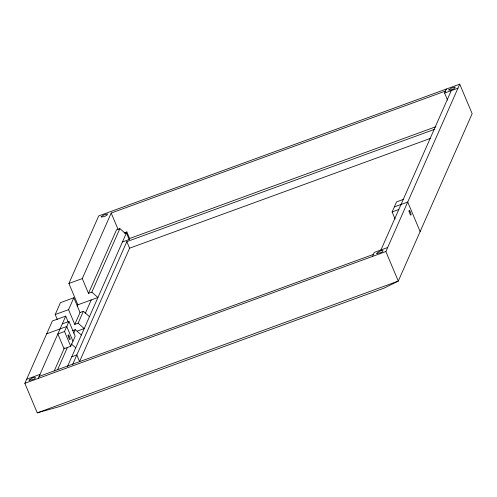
<?xml version="1.0" encoding="UTF-8"?>
<svg xmlns="http://www.w3.org/2000/svg" width="497" height="497" viewBox="0 0 497 497"><rect width="100%" height="100%" fill="white"/><g stroke="black" fill="none" stroke-linecap="round" stroke-linejoin="round"><path stroke-width="0.75" d="M77.246 306.233L77.874 304.81L68.903 283.483L98.717 215.915L459.737 84.148L472.15 113.689L398.283 281.085L383.97 288.179L59.721 406.521L37.263 412.852L24.85 383.311L52.353 320.994L65.722 316.111L68.381 322.441M57.292 319.515L55.198 314.539L60.448 302.642L73.823 297.759L80.029 312.526L74.78 324.429L68.567 309.662L73.823 297.759M38.219 378.434L65.722 316.111M68.903 283.483L82.278 278.6L111.198 213.051L445.474 91.05M64.529 331.524L68.984 321.441L75.19 336.208L70.736 346.291L64.051 348.732L57.845 333.965L64.529 331.524L70.736 346.291M54.235 370.973L64.424 347.888M82.278 278.6L88.485 293.367L116.515 229.838L119.858 228.62L125.965 233.963L67.387 366.705M57.577 369.756L67.462 347.366M73.718 333.189L75.271 329.66L81.371 335.003M74.78 324.429L78.122 323.205L83.372 311.308L89.472 316.651M88.485 293.367L91.827 292.149L119.858 228.62M85.291 313.414L91.243 299.933M125.07 233.441L126.406 232.95L126.853 231.944L129.611 238.51L129.164 239.517L122.479 241.958M72.469 364.823L126.828 241.641L434.316 129.413M430.514 138.365L129.587 248.202L79.57 361.549L76.811 354.982L71.798 356.815M372.495 256.427L374.272 252.395L387.648 247.512M395.078 218.991L392.121 211.958L396.569 201.875L403.253 199.434M447.542 100.096L444.585 93.063L446.362 89.031M380.957 249.954L451.27 90.622M24.85 383.311L385.865 251.55L459.737 84.148M444.585 93.063L457.954 88.186M124.175 232.919L126.853 231.944M129.611 238.51L435.925 126.704M77.874 304.81L97.928 297.492L91.827 292.149M55.198 314.539L68.567 309.662M80.029 312.526L83.372 311.308M62.293 323.876L68.984 321.441M46.699 333.804L66.753 326.479L72.966 341.246M394.345 206.914L407.714 202.037L420.133 231.571M392.121 211.958L398.805 209.517M72.599 330.635L75.271 329.66M77.538 330.99L84.223 328.548L78.122 323.205M26.633 379.279L40.002 374.403M39.114 376.415L373.384 254.414M37.263 412.852L398.283 281.085L385.865 251.55M71.282 343.924L75.724 347.813M126.406 232.95L129.164 239.517M126.828 241.641L129.587 248.202M111.198 213.051L118.075 229.409M101.171 216.711L101.4 217.052C103.407 216.872 107.42 215.81 107.632 213.934L104.078 214.834L101.171 216.711M376.726 253.371C386.206 252.669 383.988 247.059 376.726 253.371M448.822 89.814L449.027 90.168C451.059 89.994 455.016 88.944 455.289 87.05L451.761 87.932L448.822 89.814M29.081 380.248C38.517 379.571 36.573 373.906 29.081 380.248M409.087 211.324A2.553 0.547 69.9 0 0 410.808 215.145A2.553 0.547 69.9 0 0 410.255 211.815A2.553 0.547 69.9 0 0 409.087 211.324M68.164 335.947A2.553 0.547 69.9 0 0 69.909 339.606A2.553 0.547 69.9 0 0 69.207 336.059A2.553 0.547 69.9 0 0 68.164 335.947"/></g></svg>
